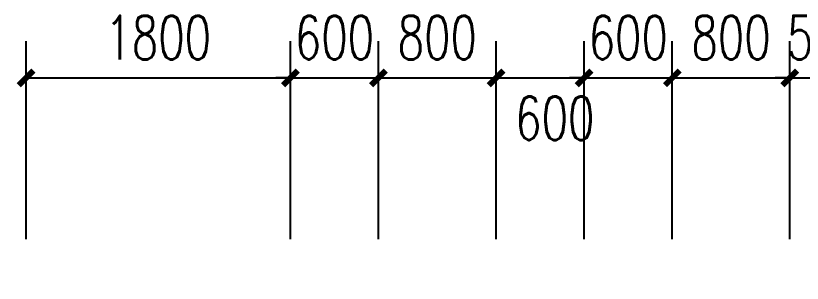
# Model space of a CAD drawing. Extents: x 41972 to 370663, y -1070170 to -56660.
# Drawn here: x 138327 to 143682, y -114187 to -112363 of the extents above; entities that cross this region are included whole.
import ezdxf

# ---------------------------------------------------------------- set-up
doc = ezdxf.new("R2010")
doc.units = 0
doc.header["$LTSCALE"] = 1000
doc.header["$MEASUREMENT"] = 0
doc.layers.get('Defpoints').update_dxf_attribs({"color": 250})
doc.layers.add('A-PUB_DIM_细部尺寸', color=64, linetype='Continuous')
doc.styles.add('_TCH_DIM_T3', font='SIMPLEX', dxfattribs={"width": 0.705882, "bigfont": 'GBCBIG.shx'})
doc.dimstyles.new('_TCH_ARCH&&100', dxfattribs={"dimtxt": 297.5, "dimasz": 100, "dimexe": 250, "dimexo": 300, "dimgap": 126.25, "dimtad": 1, "dimdec": 0, "dimzin": 0, "dimdsep": 46, "dimtxsty": '_TCH_DIM_T3', "dimblk": 'ARCHTICK', "dimcen": 0.09, "dimclrt": 7, "dimazin": 2, "dimtfac": 1, "dimtdec": 0, "dimtix": 1, "dimtmove": 2, "dimatfit": 3, "dimfxl": 100, "dimtolj": 1, "dimtzin": 0, "dimarcsym": 0})

# ---------------------------------------------------------------- blocks, each defined once
blk = doc.blocks.new('_ArchTick')
at = {"color": 0, "linetype": 'ByBlock', "const_width": 0.4}
blk.add_lwpolyline([(-0.5, -0.5), (0.5, 0.5)], dxfattribs=at)
blk = doc.blocks.new('*D5536')
at = {"layer": 'A-PUB_DIM_细部尺寸', "color": 0, "lineweight": -2, "transparency": 16777216}
for p, q in [((138397, -150549.3), (138397, -149199.3)), ((140197, -150549.3), (140197, -149199.3)), ((138397, -149449.3), (140197, -149449.3))]:
    blk.add_line(p, q, dxfattribs=at)
at = {"layer": 'Defpoints', "color": 0, "transparency": 16777216}
for p in [(140197, -149449.3), (138397, -150849.3), (140197, -150849.3)]:
    blk.add_point(p, dxfattribs=at)
at = {"layer": 'A-PUB_DIM_细部尺寸', "color": 0, "lineweight": -2, "transparency": 16777216, "xscale": 100, "yscale": 100, "zscale": 100, "rotation": 180}
blk.add_blockref('_ArchTick', (138397, -149449.3), dxfattribs=at)
at = {"layer": 'A-PUB_DIM_细部尺寸', "color": 0, "lineweight": -2, "transparency": 16777216, "xscale": 100, "yscale": 100, "zscale": 100}
blk.add_blockref('_ArchTick', (140197, -149449.3), dxfattribs=at)
at = {"layer": 'A-PUB_DIM_细部尺寸', "color": 7, "transparency": 16777216, "insert": (139297, -149174.3), "char_height": 297.5, "attachment_point": 5, "style": '_TCH_DIM_T3'}
blk.add_mtext('\\A1;1800', dxfattribs=at)
blk = doc.blocks.new('*D5537')
at = {"layer": 'A-PUB_DIM_细部尺寸', "color": 0, "lineweight": -2, "transparency": 16777216}
for p, q in [((140197, -150549.3), (140197, -149199.3)), ((140797, -150549.3), (140797, -149199.3)), ((140197, -149449.3), (140097, -149449.3)), ((140197, -149449.3), (140797, -149449.3)), ((140797, -149449.3), (140897, -149449.3))]:
    blk.add_line(p, q, dxfattribs=at)
at = {"layer": 'Defpoints', "color": 0, "transparency": 16777216}
for p in [(140797, -149449.3), (140197, -150849.3), (140797, -150849.3)]:
    blk.add_point(p, dxfattribs=at)
at = {"layer": 'A-PUB_DIM_细部尺寸', "color": 0, "lineweight": -2, "transparency": 16777216, "xscale": 100, "yscale": 100, "zscale": 100}
blk.add_blockref('_ArchTick', (140197, -149449.3), dxfattribs=at)
at = {"layer": 'A-PUB_DIM_细部尺寸', "color": 0, "lineweight": -2, "transparency": 16777216, "xscale": 100, "yscale": 100, "zscale": 100, "rotation": 180}
blk.add_blockref('_ArchTick', (140797, -149449.3), dxfattribs=at)
at = {"layer": 'A-PUB_DIM_细部尺寸', "color": 7, "transparency": 16777216, "insert": (140497, -149174.3), "char_height": 297.5, "attachment_point": 5, "style": '_TCH_DIM_T3'}
blk.add_mtext('\\A1;600', dxfattribs=at)
blk = doc.blocks.new('*D5538')
at = {"layer": 'A-PUB_DIM_细部尺寸', "color": 0, "lineweight": -2, "transparency": 16777216}
for p, q in [((140797, -150549.3), (140797, -149199.3)), ((141597, -150549.3), (141597, -149199.3)), ((140797, -149449.3), (141597, -149449.3))]:
    blk.add_line(p, q, dxfattribs=at)
at = {"layer": 'Defpoints', "color": 0, "transparency": 16777216}
for p in [(141597, -149449.3), (140797, -150849.3), (141597, -150849.3)]:
    blk.add_point(p, dxfattribs=at)
at = {"layer": 'A-PUB_DIM_细部尺寸', "color": 0, "lineweight": -2, "transparency": 16777216, "xscale": 100, "yscale": 100, "zscale": 100, "rotation": 180}
blk.add_blockref('_ArchTick', (140797, -149449.3), dxfattribs=at)
at = {"layer": 'A-PUB_DIM_细部尺寸', "color": 0, "lineweight": -2, "transparency": 16777216, "xscale": 100, "yscale": 100, "zscale": 100}
blk.add_blockref('_ArchTick', (141597, -149449.3), dxfattribs=at)
at = {"layer": 'A-PUB_DIM_细部尺寸', "color": 7, "transparency": 16777216, "insert": (141197, -149174.3), "char_height": 297.5, "attachment_point": 5, "style": '_TCH_DIM_T3'}
blk.add_mtext('\\A1;800', dxfattribs=at)
blk = doc.blocks.new('*D5539')
at = {"layer": 'A-PUB_DIM_细部尺寸', "color": 0, "lineweight": -2, "transparency": 16777216}
for p, q in [((141597, -150549.3), (141597, -149199.3)), ((142197, -150549.3), (142197, -149199.3)), ((141597, -149449.3), (142197, -149449.3))]:
    blk.add_line(p, q, dxfattribs=at)
at = {"layer": 'Defpoints', "color": 0, "transparency": 16777216}
for p in [(142197, -149449.3), (141597, -150849.3), (142197, -150849.3)]:
    blk.add_point(p, dxfattribs=at)
at = {"layer": 'A-PUB_DIM_细部尺寸', "color": 0, "lineweight": -2, "transparency": 16777216, "xscale": 100, "yscale": 100, "zscale": 100, "rotation": 180}
blk.add_blockref('_ArchTick', (141597, -149449.3), dxfattribs=at)
at = {"layer": 'A-PUB_DIM_细部尺寸', "color": 0, "lineweight": -2, "transparency": 16777216, "xscale": 100, "yscale": 100, "zscale": 100}
blk.add_blockref('_ArchTick', (142197, -149449.3), dxfattribs=at)
at = {"layer": 'A-PUB_DIM_细部尺寸', "color": 7, "transparency": 16777216, "insert": (141997, -149724.3), "char_height": 297.5, "attachment_point": 5, "style": '_TCH_DIM_T3'}
blk.add_mtext('\\A1;600', dxfattribs=at)
blk = doc.blocks.new('*D5540')
at = {"layer": 'A-PUB_DIM_细部尺寸', "color": 0, "lineweight": -2, "transparency": 16777216}
for p, q in [((142197, -150549.3), (142197, -149199.3)), ((142797, -150549.3), (142797, -149199.3)), ((142197, -149449.3), (142097, -149449.3)), ((142197, -149449.3), (142797, -149449.3)), ((142797, -149449.3), (142897, -149449.3))]:
    blk.add_line(p, q, dxfattribs=at)
at = {"layer": 'Defpoints', "color": 0, "transparency": 16777216}
for p in [(142797, -149449.3), (142197, -150849.3), (142797, -150849.3)]:
    blk.add_point(p, dxfattribs=at)
at = {"layer": 'A-PUB_DIM_细部尺寸', "color": 0, "lineweight": -2, "transparency": 16777216, "xscale": 100, "yscale": 100, "zscale": 100}
blk.add_blockref('_ArchTick', (142197, -149449.3), dxfattribs=at)
at = {"layer": 'A-PUB_DIM_细部尺寸', "color": 0, "lineweight": -2, "transparency": 16777216, "xscale": 100, "yscale": 100, "zscale": 100, "rotation": 180}
blk.add_blockref('_ArchTick', (142797, -149449.3), dxfattribs=at)
at = {"layer": 'A-PUB_DIM_细部尺寸', "color": 7, "transparency": 16777216, "insert": (142497, -149174.3), "char_height": 297.5, "attachment_point": 5, "style": '_TCH_DIM_T3'}
blk.add_mtext('\\A1;600', dxfattribs=at)
blk = doc.blocks.new('*D5541')
at = {"layer": 'A-PUB_DIM_细部尺寸', "color": 0, "lineweight": -2, "transparency": 16777216}
for p, q in [((142797, -150549.3), (142797, -149199.3)), ((143597, -150549.3), (143597, -149199.3)), ((142797, -149449.3), (143597, -149449.3))]:
    blk.add_line(p, q, dxfattribs=at)
at = {"layer": 'Defpoints', "color": 0, "transparency": 16777216}
for p in [(143597, -149449.3), (142797, -150849.3), (143597, -150849.3)]:
    blk.add_point(p, dxfattribs=at)
at = {"layer": 'A-PUB_DIM_细部尺寸', "color": 0, "lineweight": -2, "transparency": 16777216, "xscale": 100, "yscale": 100, "zscale": 100, "rotation": 180}
blk.add_blockref('_ArchTick', (142797, -149449.3), dxfattribs=at)
at = {"layer": 'A-PUB_DIM_细部尺寸', "color": 0, "lineweight": -2, "transparency": 16777216, "xscale": 100, "yscale": 100, "zscale": 100}
blk.add_blockref('_ArchTick', (143597, -149449.3), dxfattribs=at)
at = {"layer": 'A-PUB_DIM_细部尺寸', "color": 7, "transparency": 16777216, "insert": (143197, -149174.3), "char_height": 297.5, "attachment_point": 5, "style": '_TCH_DIM_T3'}
blk.add_mtext('\\A1;800', dxfattribs=at)
blk = doc.blocks.new('*D5542')
at = {"layer": 'A-PUB_DIM_细部尺寸', "color": 0, "lineweight": -2, "transparency": 16777216}
for p, q in [((143597, -150549.3), (143597, -149199.3)), ((144097, -150549.3), (144097, -149199.3)), ((143597, -149449.3), (143497, -149449.3)), ((143597, -149449.3), (144097, -149449.3)), ((144097, -149449.3), (144197, -149449.3))]:
    blk.add_line(p, q, dxfattribs=at)
at = {"layer": 'Defpoints', "color": 0, "transparency": 16777216}
for p in [(144097, -149449.3), (143597, -150849.3), (144097, -150849.3)]:
    blk.add_point(p, dxfattribs=at)
at = {"layer": 'A-PUB_DIM_细部尺寸', "color": 0, "lineweight": -2, "transparency": 16777216, "xscale": 100, "yscale": 100, "zscale": 100}
blk.add_blockref('_ArchTick', (143597, -149449.3), dxfattribs=at)
at = {"layer": 'A-PUB_DIM_细部尺寸', "color": 0, "lineweight": -2, "transparency": 16777216, "xscale": 100, "yscale": 100, "zscale": 100, "rotation": 180}
blk.add_blockref('_ArchTick', (144097, -149449.3), dxfattribs=at)
at = {"layer": 'A-PUB_DIM_细部尺寸', "color": 7, "transparency": 16777216, "insert": (143847, -149174.3), "char_height": 297.5, "attachment_point": 5, "style": '_TCH_DIM_T3'}
blk.add_mtext('\\A1;500', dxfattribs=at)
blk = doc.blocks.new('sdcc')
at = {"layer": 'A-PUB_DIM_细部尺寸'}
for p1, p2, picture, middle in [((138397, -150849.3), (140197, -150849.3), '*D5536', (139297, -149174.3)), ((140197, -150849.3), (140797, -150849.3), '*D5537', (140497, -149174.3)), ((140797, -150849.3), (141597, -150849.3), '*D5538', (141197, -149174.3)), ((142197, -150849.3), (142797, -150849.3), '*D5540', (142497, -149174.3)), ((142797, -150849.3), (143597, -150849.3), '*D5541', (143197, -149174.3)), ((143597, -150849.3), (144097, -150849.3), '*D5542', (143847, -149174.3))]:
    dim = blk.add_aligned_dim(p1=p1, p2=p2, distance=1400, dimstyle='_TCH_ARCH&&100', dxfattribs=at)
    dim.commit()
    dim.dimension.update_dxf_attribs({"geometry": picture, "text_midpoint": middle})
dim = blk.add_linear_dim(base=(142197, -149449.3), p1=(141597, -150849.3), p2=(142197, -150849.3), angle=0, dimstyle='_TCH_ARCH&&100', dxfattribs=at)
dim.commit()
dim.dimension.update_dxf_attribs({"geometry": '*D5539', "text_midpoint": (141997, -149724.3), "dimtype": 161})

msp = doc.modelspace()

# ---------------------------------------------------------------- block references
msp.add_blockref('sdcc', (0, 36662.8))

doc.saveas('drawing.dxf')
